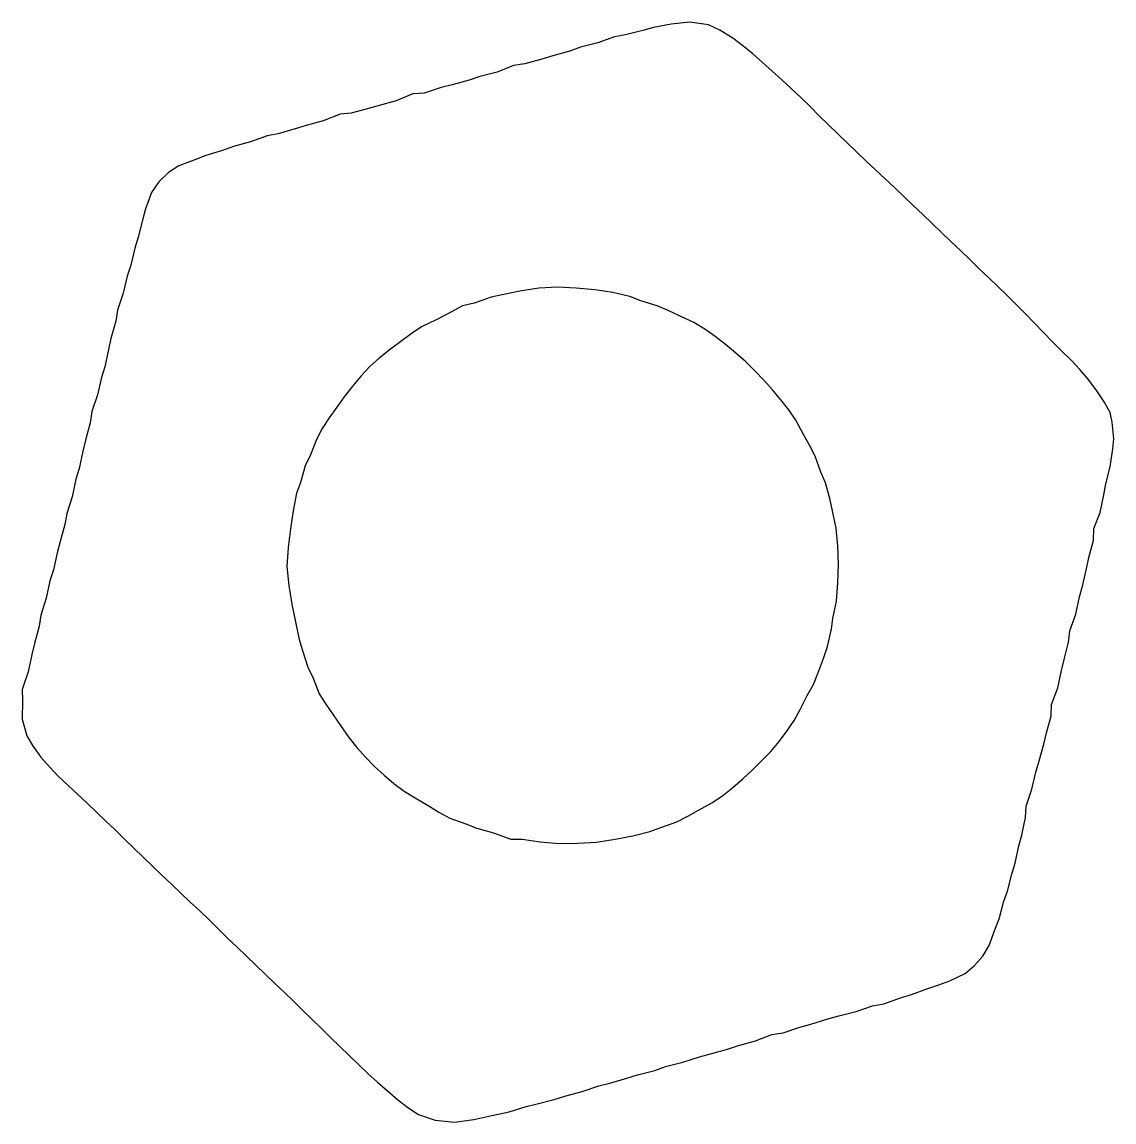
# Model space of a CAD drawing. Extents: x 57 to 163, y 270 to 377.
import ezdxf

# ---------------------------------------------------------------- set-up
doc = ezdxf.new("R2010")
doc.units = 0
doc.layers.get('0').update_dxf_attribs({"linetype": 'CONTINUOUS'})

msp = doc.modelspace()

# ---------------------------------------------------------------- linework, layer by layer
for points in [[(57.13, 307.58), (57.74, 306.53), (58.49, 305.51), (59.34, 304.54), (60.24, 303.62), (61.16, 302.74), (62.08, 301.87), (63.01, 301), (63.93, 300.13), (64.85, 299.25), (65.76, 298.38), (66.67, 297.49), (67.59, 296.59), (68.5, 295.72), (69.41, 294.84), (70.33, 293.96), (71.25, 293.08), (72.17, 292.21), (73.1, 291.34), (74.02, 290.47), (74.93, 289.6), (75.84, 288.71), (76.75, 287.81), (77.67, 286.93), (78.6, 286.06), (79.51, 285.19), (80.42, 284.31), (81.34, 283.42), (82.26, 282.54), (83.17, 281.67), (84.08, 280.78), (84.99, 279.9), (85.89, 279.01), (86.8, 278.12), (87.71, 277.23), (88.62, 276.34), (89.53, 275.46), (90.46, 274.58), (91.4, 273.73), (92.36, 272.89), (93.34, 272.06), (94.35, 271.28), (95.39, 270.6), (97.01, 270.03), (98.92, 269.85), (100.79, 270.09), (102.55, 270.48), (104.25, 270.86), (105.91, 271.36), (106.98, 271.62), (108.66, 272.04), (109.71, 272.39), (111.39, 272.82), (113.01, 273.4), (114.1, 273.64), (115.75, 274.14), (116.81, 274.47), (118.49, 274.9), (119.53, 275.28), (121.22, 275.69), (122.84, 276.23), (123.93, 276.5), (125.6, 276.97), (126.65, 277.32), (128.32, 277.77), (129.93, 278.4), (131.03, 278.56), (132.67, 279.13), (133.74, 279.4), (135.39, 279.92), (136.46, 280.24), (138.15, 280.64), (139.77, 281.19), (140.87, 281.4), (142.49, 281.97), (143.56, 282.31), (145.16, 282.89), (146.24, 283.24), (147.32, 283.65), (148.8, 284.36), (149.73, 285.14), (150.54, 286.07), (151.14, 287.09), (151.7, 288.62), (152.14, 289.69), (152.56, 291.34), (152.95, 292.41), (153.36, 294.07), (153.71, 295.13), (154.06, 296.82), (154.33, 297.89), (154.7, 299.59), (154.77, 300.7), (155.31, 302.36), (155.7, 304.04), (156.04, 305.12), (156.49, 306.77), (156.75, 307.87), (157.2, 309.51), (157.25, 310.63), (157.87, 312.27), (158.23, 313.96), (158.47, 315.03), (158.9, 316.72), (159.04, 317.83), (159.61, 319.46), (159.97, 321.15), (160.28, 322.21), (160.66, 323.9), (160.88, 324.99), (161.35, 326.65), (161.39, 327.82), (162, 329.41), (162.35, 331.11), (162.54, 332.18), (162.97, 333.87), (163.24, 335.6), (163.35, 336.58), (163.17, 338.21), (162.96, 339.15), (162.38, 340.21), (161.68, 341.29), (160.83, 342.41), (160.01, 343.35), (159.15, 344.27), (158.25, 345.17), (157.35, 346.07), (156.46, 346.98), (155.58, 347.89), (154.69, 348.8), (153.8, 349.7), (152.9, 350.6), (152, 351.48), (151.08, 352.36), (150.16, 353.24), (149.25, 354.12), (148.34, 355), (147.41, 355.87), (146.49, 356.75), (145.57, 357.62), (144.66, 358.5), (143.74, 359.38), (142.82, 360.26), (141.9, 361.13), (140.98, 362), (140.05, 362.87), (139.12, 363.74), (138.2, 364.62), (137.29, 365.5), (136.38, 366.39), (135.47, 367.27), (134.56, 368.15), (133.65, 369.04), (132.74, 369.92), (131.82, 370.8), (130.89, 371.66), (129.96, 372.52), (129.01, 373.36), (128.06, 374.2), (127.1, 374.99), (126.1, 375.74), (124.84, 376.5), (123.72, 377.03), (121.92, 377.31), (120.1, 377.11), (118.37, 376.77), (117.33, 376.48), (115.63, 376.06), (114.55, 375.87), (112.91, 375.29), (111.23, 374.86), (110.17, 374.47), (108.52, 374), (107.46, 373.67), (105.8, 373.21), (104.69, 373.05), (103.08, 372.4), (101.4, 371.98), (100.34, 371.64), (98.68, 371.18), (97.6, 370.91), (95.96, 370.37), (94.85, 370.3), (93.23, 369.6), (91.56, 369.16), (90.5, 368.86), (88.83, 368.4), (87.73, 368.31), (86.09, 367.66), (84.42, 367.21), (83.36, 366.87), (81.7, 366.39), (80.62, 366.19), (78.97, 365.61), (77.32, 365.16), (76.26, 364.75), (74.62, 364.27), (73.54, 363.84), (71.98, 363.27), (70.96, 362.6), (70.02, 361.69), (69.3, 360.65), (68.71, 359.06), (68.43, 357.96), (68.02, 356.29), (67.69, 355.22), (67.29, 353.55), (66.92, 352.48), (66.54, 350.81), (66, 349.17), (65.81, 348.07), (65.35, 346.39), (65.1, 345.32), (64.74, 343.62), (64.41, 342.57), (64.04, 340.88), (63.48, 339.25), (63.31, 338.14), (62.87, 336.47), (62.61, 335.39), (62.24, 333.7), (61.91, 332.64), (61.57, 330.94), (61.05, 329.31), (60.84, 328.21), (60.38, 326.55), (60.1, 325.46), (59.72, 323.78), (59.37, 322.72), (59.01, 321.03), (58.5, 319.37), (58.34, 318.28), (57.89, 316.61), (57.63, 315.53), (57.27, 313.83), (56.67, 312.09), (56.71, 311.04), (56.66, 309.22), (57.13, 307.58)], [(88.59, 307.4), (89.38, 306.43), (90.22, 305.49), (91.11, 304.59), (92.04, 303.74), (93, 302.92), (94, 302.17), (95.06, 301.51), (96.33, 300.77), (97.39, 300.11), (98.45, 299.52), (100.01, 298.99), (101.09, 298.56), (102.74, 298.11), (104.42, 297.48), (105.53, 297.49), (107.29, 297.23), (109.14, 297.07), (110.97, 297.09), (112.8, 297.2), (114.6, 297.47), (116.34, 297.81), (118.01, 298.23), (119.07, 298.63), (120.65, 299.18), (121.7, 299.72), (122.77, 300.33), (124.12, 301.05), (125.14, 301.75), (126.12, 302.54), (127.07, 303.37), (128.01, 304.22), (128.92, 305.12), (129.81, 306.06), (130.62, 307.03), (131.4, 308.03), (132.11, 309.06), (132.7, 310.14), (133.38, 311.52), (133.98, 312.59), (134.43, 313.68), (135, 315.23), (135.37, 316.31), (135.75, 317.99), (135.87, 319.04), (136.24, 320.74), (136.36, 322.51), (136.42, 324.3), (136.36, 326.09), (136.19, 327.87), (135.86, 329.57), (135.61, 330.62), (135.17, 332.29), (134.72, 333.34), (134.15, 334.91), (133.61, 335.96), (133, 337.02), (132.28, 338.4), (131.59, 339.42), (130.81, 340.41), (129.99, 341.37), (129.13, 342.32), (128.26, 343.25), (127.34, 344.15), (126.38, 345), (125.38, 345.81), (124.38, 346.58), (123.36, 347.3), (122.31, 347.95), (120.9, 348.61), (119.8, 349.14), (118.72, 349.58), (117.12, 350.08), (116.05, 350.49), (114.39, 350.89), (112.62, 351.15), (110.81, 351.31), (108.98, 351.4), (107.14, 351.3), (105.31, 351.01), (103.58, 350.65), (102.5, 350.44), (100.85, 349.84), (99.69, 349.58), (98.2, 348.78), (97.13, 348.23), (95.69, 347.53), (94.68, 346.84), (93.67, 346.1), (92.65, 345.35), (91.55, 344.47), (90.65, 343.65), (89.79, 342.74), (88.99, 341.78), (88.15, 340.7), (87.41, 339.67), (86.68, 338.63), (85.99, 337.59), (85.42, 336.53), (84.83, 335.04), (84.34, 333.97), (83.88, 332.34), (83.47, 331.28), (83.15, 329.56), (82.88, 327.79), (82.65, 325.98), (82.54, 324.11), (82.72, 322.27), (83.03, 320.45), (83.39, 318.7), (83.73, 316.99), (84.07, 315.93), (84.6, 314.29), (85.09, 313.22), (85.69, 311.69), (86.33, 310.66), (87.06, 309.62), (87.78, 308.58), (88.59, 307.4)]]:
    msp.add_lwpolyline(points)

doc.saveas('drawing.dxf')
